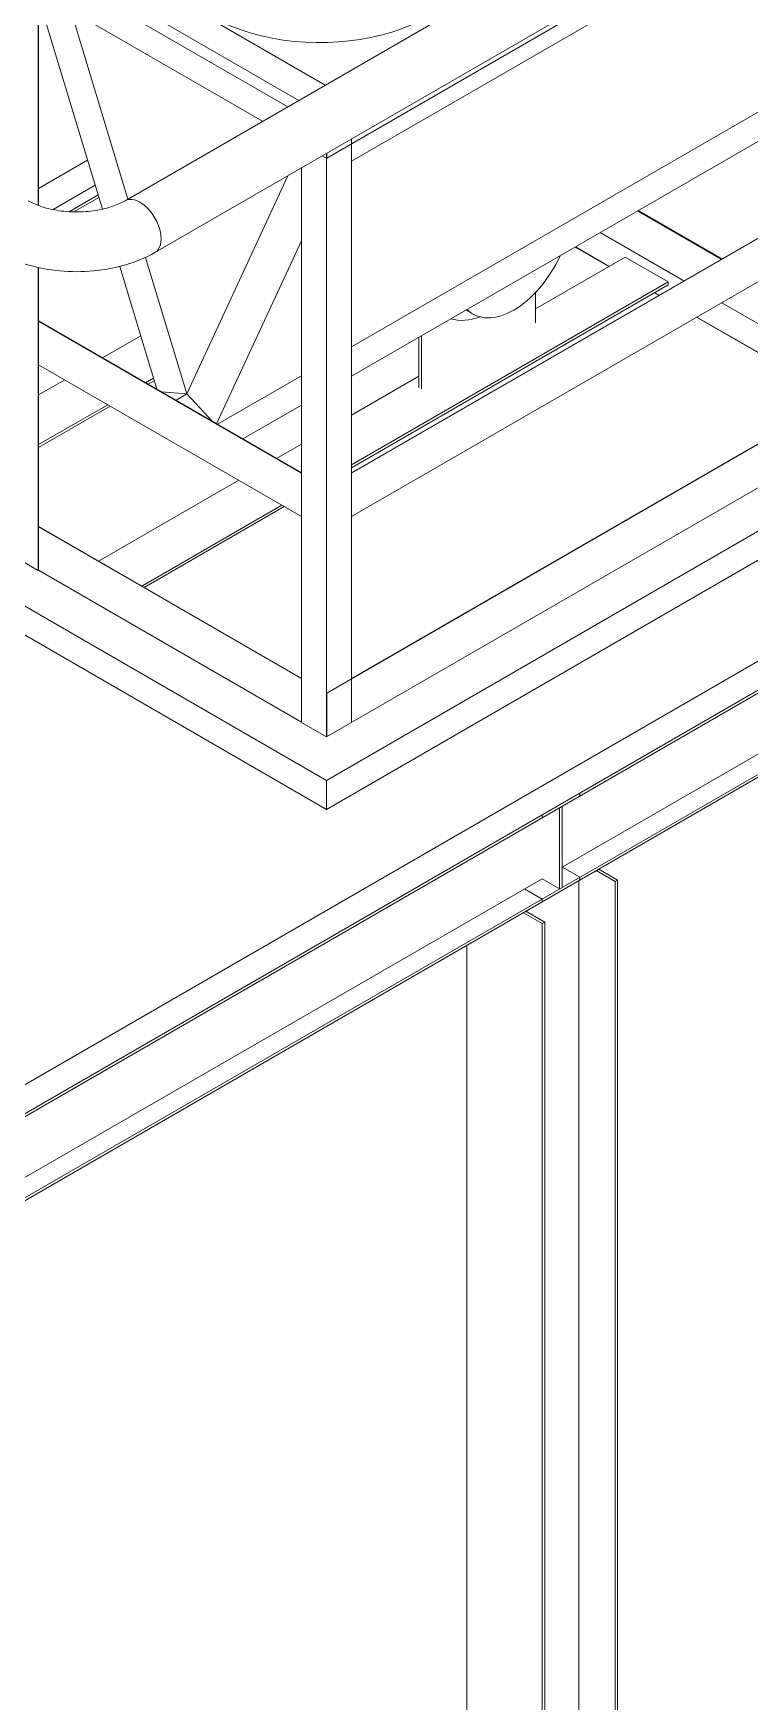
# Model space of a CAD drawing. Header units: millimetres. Extents: x -312439 to 477422, y -331570 to 212570.
# Drawn here: x 399700 to 400936, y 88861 to 91738 of the extents above; entities that cross this region are included whole.
import ezdxf

# ---------------------------------------------------------------- set-up
doc = ezdxf.new("R2010")
doc.units = ezdxf.units.MM

msp = doc.modelspace()

# ---------------------------------------------------------------- linework, layer by layer
at = {"color": 0, "linetype": 'Continuous', "lineweight": 0, "extrusion": (8.40036e-17, 0.816497, 0.57735)}
for p, q in [((396133.995, 93923.7), (400139.045, 91611.383)), ((400204.005, 91648.888), (398235.398, 92785.464)), ((399909.942, 91360.089), (402361.33, 92775.399)), ((400158.1, 91622.385), (398189.493, 92758.96)), ((400095.738, 91586.38), (398170.438, 92697.953)), ((399858.405, 91449.355), (401903.983, 92630.37)), ((401196.008, 92094.284), (400206.448, 91522.962)), ((400249.322, 91517.425), (401152.268, 92038.741)), ((399708.778, 91859.798), (399708.778, 91441.218)), ((402938.185, 91802.762), (398217.749, 89077.416)), ((399709.211, 91809.542), (399709.211, 91441.056)), ((399711.631, 91791.579), (399819.374, 91434.883)), ((399765.039, 91777.31), (399863.254, 91452.155)), ((398217.749, 89027.41), (402938.185, 91752.755)), ((398217.749, 89022.41), (402938.185, 91747.755)), ((400985.528, 91622.541), (400249.322, 91197.492)), ((398217.749, 88882.392), (402938.185, 91607.737)), ((398217.749, 88877.391), (402938.185, 91602.736)), ((400985.528, 91571.848), (400249.322, 91146.8)), ((400206.015, 91531.027), (400206.015, 90524.632)), ((400206.448, 91522.962), (400206.448, 91531.277)), ((400249.322, 91556.03), (400249.322, 90549.635)), ((399709.211, 91470.249), (399793.919, 91519.155)), ((400162.709, 91506.024), (400162.709, 90549.635)), ((400206.015, 91522.712), (400198.814, 91526.869)), ((400206.015, 91522.712), (400206.448, 91522.962)), ((401152.268, 91501.585), (400249.322, 90980.268)), ((401152.268, 91501.084), (400249.322, 90979.768)), ((399806.957, 91475.99), (399734.298, 91434.041)), ((399964.766, 91116.089), (400139.388, 91492.56)), ((399811.976, 91459.375), (399761.962, 91430.5)), ((399813.262, 91455.117), (399770.049, 91430.168)), ((401152.268, 91426.075), (400249.322, 90904.759)), ((400887.162, 91348.526), (400742.942, 91431.791)), ((400887.595, 91348.776), (400743.375, 91432.041)), ((400743.808, 91432.291), (400888.028, 91349.026)), ((400822.635, 91311.271), (400678.415, 91394.536)), ((400162.709, 91380.294), (400016.355, 91064.766)), ((400693.263, 91335.957), (400635.108, 91369.533)), ((400693.696, 91336.207), (400635.541, 91369.783)), ((399708.778, 91334.081), (399708.778, 90811.712)), ((399709.211, 91333.986), (399709.211, 90811.962)), ((399849.23, 91336.04), (399913.177, 91124.336)), ((399893.622, 91351.619), (399964.766, 91116.089)), ((400566.96, 91263.037), (400721.348, 91352.173)), ((400721.348, 91352.173), (400795.65, 91309.275)), ((400795.65, 91309.275), (400249.322, 90993.852)), ((400795.65, 91304.274), (400249.322, 90988.851)), ((400795.65, 91304.274), (400795.65, 91309.275)), ((400566.96, 91291.444), (400566.96, 91238.835)), ((400779.328, 91286.268), (400771.895, 91290.559)), ((400779.761, 91286.518), (400772.328, 91290.809)), ((401130.181, 91133.709), (400888.028, 91273.516)), ((400162.709, 90980.268), (399709.211, 91242.095)), ((400162.709, 90979.768), (399709.211, 91241.595)), ((400459.264, 91253.853), (400447.005, 91260.932)), ((401086.875, 91108.706), (400844.721, 91248.513)), ((401087.308, 91108.956), (400845.154, 91248.763)), ((399819.7, 91178.304), (399885.415, 91216.245)), ((400365.367, 91127.446), (400365.367, 91213.798)), ((400369.697, 91124.945), (400369.697, 91216.298)), ((400162.709, 90904.759), (399709.211, 91166.586)), ((401196.008, 91171.213), (400206.881, 90600.141)), ((399709.211, 91114.514), (399754.307, 91140.55)), ((399907.482, 91143.189), (399894.002, 91135.406)), ((399908.768, 91138.931), (399898.332, 91132.906)), ((400162.709, 91147.486), (400017.894, 91063.877)), ((400249.322, 91079.648), (400365.367, 91146.647)), ((401152.268, 91146.46), (400249.322, 90625.144)), ((399828.609, 91097.652), (399709.211, 91028.718)), ((399920.614, 91120.042), (399964.766, 91116.089)), ((399945.167, 91105.866), (399946.806, 91105.719)), ((399946.806, 91105.177), (399946.28, 91105.224)), ((399964.766, 91116.089), (399946.806, 91105.719)), ((399946.806, 91105.719), (399948.444, 91103.974)), ((399947.331, 91104.617), (399946.806, 91105.177)), ((400008.917, 91069.06), (399964.766, 91116.089)), ((400162.709, 91096.793), (400061.795, 91038.531)), ((399832.939, 91095.151), (399709.211, 91023.717)), ((401196.008, 91096.204), (400206.015, 90524.632)), ((401325.928, 91096.204), (400206.015, 90449.622)), ((400206.015, 90399.616), (401325.928, 91046.198)), ((400119.95, 91004.955), (400162.709, 91029.642)), ((399812.837, 90827.643), (400054.557, 90967.2)), ((400612.613, 90300.071), (401758.076, 90961.405)), ((400128.858, 90924.302), (399887.138, 90784.745)), ((400133.189, 90921.802), (399891.469, 90782.245)), ((400162.709, 90625.644), (399709.211, 90887.471)), ((400162.709, 90625.144), (399709.211, 90886.971)), ((400206.015, 90449.622), (399512.507, 90850.019)), ((399708.778, 90811.712), (399665.471, 90836.715)), ((399709.211, 90811.962), (399708.778, 90811.712)), ((400162.709, 90550.135), (399709.211, 90811.962)), ((399512.507, 90800.013), (400206.015, 90399.616)), ((400206.881, 90525.132), (400206.881, 90600.141)), ((400206.015, 90524.632), (400162.709, 90549.635)), ((400206.015, 90399.616), (400206.015, 90449.622)), ((400642.927, 90427.587), (400642.927, 90422.587)), ((400577.967, 90385.082), (400577.967, 90390.083)), ((400608.282, 90262.567), (400608.282, 90402.584)), ((400612.613, 90405.085), (400612.613, 90265.067)), ((400642.927, 90282.569), (400612.613, 90300.071)), ((400671.358, 90293.983), (400703.961, 90275.16)), ((400708.291, 90277.66), (400675.689, 90296.483)), ((399432.503, 89618.735), (400577.967, 90280.069)), ((400577.967, 90245.064), (400547.652, 90262.567)), ((400608.282, 90262.567), (400577.967, 90280.069)), ((400641.166, 88148.68), (400641.166, 90276.552)), ((400642.927, 90282.569), (400642.927, 90277.568)), ((400703.961, 90275.16), (400708.291, 90277.66)), ((400703.961, 88112.425), (400703.961, 90275.16)), ((400708.291, 88114.925), (400708.291, 90277.66)), ((400577.967, 90240.064), (400577.967, 90245.064)), ((400545.768, 90221.474), (400578.371, 90202.651)), ((400582.702, 90205.151), (400550.099, 90223.974)), ((400578.371, 90202.651), (400582.702, 90205.151)), ((400582.702, 88042.416), (400582.702, 90205.151)), ((400578.371, 88039.916), (400578.371, 90202.651)), ((400448.451, 88114.925), (400448.451, 90165.287))]:
    msp.add_line(p, q, dxfattribs=at)
at = {"color": 0, "linetype": 'Continuous', "lineweight": 0}
for centre, major_axis, start_param, end_param in [((400194.182, 91873.547), (262.225, 0), 3.14159265, 5.49778714), ((399884.174, 91404.722), (-25.769, 44.633), 3.14159265, 6.28318531), ((400529.007, 91374.652), (69.743, 120.798), 2.97837445, 4.87560719), ((400492.498, 91395.73), (83.617, 144.829), 3.27494722, 3.74420901)]:
    msp.add_ellipse(centre, major_axis=major_axis, ratio=0.57735027, start_param=start_param, end_param=end_param, dxfattribs=at)
for points, knots in [([(399691.287, 91449.355), (399697.108, 91445.994), (399704.253, 91442.725), (399720.944, 91436.971), (399730.592, 91434.536), (399751.456, 91431.101), (399762.715, 91430.161), (399785.43, 91430.071), (399796.883, 91430.948), (399818.409, 91434.361), (399828.495, 91436.878), (399845.493, 91442.749), (399852.605, 91446.007), (399858.405, 91449.355)], [1.57079633, 1.57079633, 1.57079633, 1.57079633, 1.81792283, 1.81792283, 2.07840546, 2.07840546, 2.34935437, 2.34935437, 2.62419332, 2.62419332, 2.8954114, 2.8954114, 3.14159265, 3.14159265, 3.14159265, 3.14159265]), ([(399639.749, 91360.089), (399655.246, 91351.143), (399672.216, 91344.127), (399708, 91333.6), (399726.82, 91330.103), (399765.112, 91326.602), (399784.58, 91326.602), (399822.872, 91330.103), (399841.692, 91333.6), (399877.475, 91344.127), (399894.446, 91351.143), (399909.942, 91360.089)], [1.57079633, 1.57079633, 1.57079633, 1.57079633, 1.88495559, 1.88495559, 2.19911486, 2.19911486, 2.51327412, 2.51327412, 2.82743339, 2.82743339, 3.14159265, 3.14159265, 3.14159265, 3.14159265])]:
    msp.add_open_spline(points, degree=3, knots=knots, dxfattribs=at)

doc.saveas('drawing.dxf')
